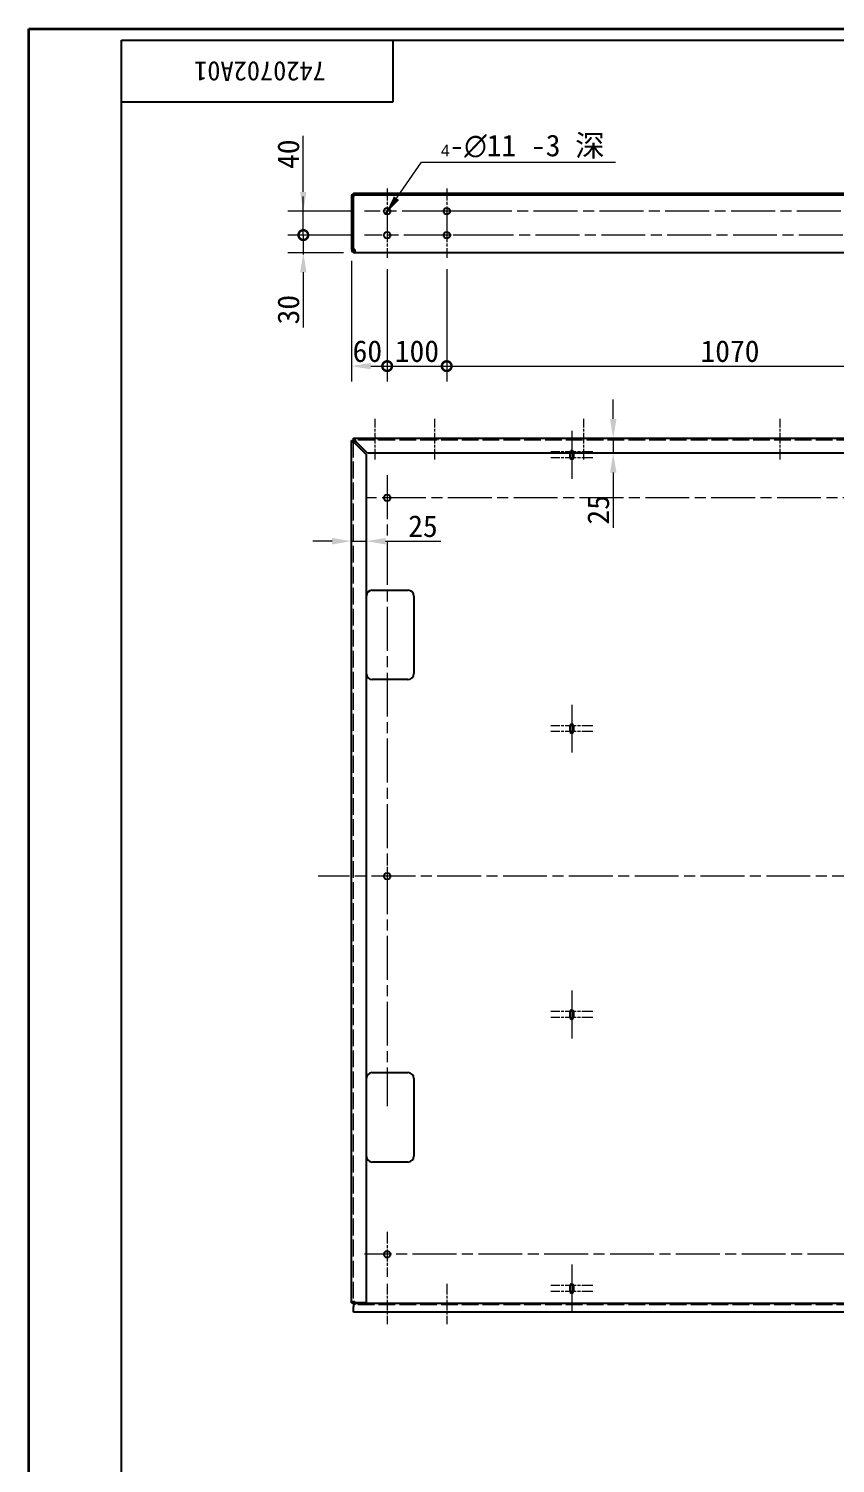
# Model space of a CAD drawing. Header units: millimetres. Extents: x 78 to 5389, y 71 to 3790.
# Drawn here: x 78 to 1432, y 1381 to 3790 of the extents above; entities that cross this region are included whole.
import ezdxf

# ---------------------------------------------------------------- set-up
doc = ezdxf.new("R2010")
doc.units = ezdxf.units.MM
doc.header["$LTSCALE"] = 13
doc.linetypes.add('CHAIN', pattern=[0.3543, 0.2362, -0.0295, 0.0591, -0.0295])
doc.linetypes.add('DASHED', pattern=[0.2067, 0.1654, -0.0413])
for name, color, linetype, lineweight, true_color in [('中心标记 (ISO)', 1, 'CHAIN', 18, 0xff0000), ('中心线 (ISO)', 1, 'CHAIN', 18, 0xff0000), ('尺寸 (ISO)', 7, 'Continuous', 18, 0x008000), ('符号 (ISO)', 7, 'Continuous', 18, 0x008000), ('隐藏 (ISO)', 5, 'DASHED', 18, 0x0000ff)]:
    doc.layers.add(name, color=color, linetype=linetype, lineweight=lineweight, true_color=true_color)
doc.layers.add('可见 (ISO)', color=7, linetype='Continuous', lineweight=25)
doc.layers.add('图框 (ISO)', color=7, linetype='Continuous', lineweight=35)
doc.styles.add('文本样式74', font='SimSun.ttf')
doc.styles.add('最新国标', font='simfang.ttf')
doc.dimstyles.new('默认 (GB)', dxfattribs={"dimscale": 13, "dimtxt": 2.8, "dimasz": 2.5, "dimexe": 2, "dimexo": 1.5, "dimgap": 0.5, "dimtad": 1, "dimtoh": 1, "dimdsep": 46, "dimtxsty": '最新国标', "dimcen": 0.09, "dimdle": 10, "dimclrd": 256, "dimclre": 256, "dimclrt": 256, "dimaunit": 1, "dimadec": 3, "dimazin": 2, "dimtfac": 0.535714, "dimtdec": 3, "dimtmove": 0, "dimatfit": 3, "dimfxl": 0, "dimtolj": 1, "dimlwd": -1, "dimlwe": -1, "dimarcsym": 0})
doc.dimstyles.new('默认 (GB)$7', dxfattribs={"dimscale": 13, "dimtxt": 2.8, "dimasz": 2.5, "dimexe": 2, "dimexo": 1.5, "dimgap": 0.5, "dimtad": 1, "dimtoh": 1, "dimdsep": 46, "dimtxsty": '最新国标', "dimcen": 0.09, "dimdle": 10, "dimclrd": 256, "dimclre": 256, "dimclrt": 256, "dimaunit": 1, "dimadec": 3, "dimazin": 2, "dimtfac": 0.535714, "dimtdec": 3, "dimtmove": 0, "dimatfit": 3, "dimfxl": 0, "dimtolj": 1, "dimlwd": -1, "dimlwe": -1, "dimarcsym": 0})

# ---------------------------------------------------------------- blocks, each defined once
blk = doc.blocks.new('图框 最新国标')
at = {"layer": '图框 (ISO)'}
for p, q in [((6, 7), (6, 291.5)), ((6, 291.5), (414.5, 291.5))]:
    blk.add_line(p, q, dxfattribs=at)
at = {"layer": '图框 (ISO)', "color": 7, "linetype": 'Continuous', "lineweight": 25}
for p, q in [((18, 290), (413, 290)), ((18, 7), (18, 290)), ((18, 290), (413, 290)), ((53, 290), (53, 282)), ((53, 282), (18, 282))]:
    blk.add_line(p, q, dxfattribs=at)
at = {"layer": '图框 (ISO)', "style": '文本样式74'}
blk.add_attdef('零件代号_001', (44.37, 287.25), '', height=2.5, rotation=180, dxfattribs=at)
blk = doc.blocks.new('_DotSmall')
at = {"color": 0, "linetype": 'ByBlock', "const_width": 0.5}
blk.add_lwpolyline([(-0.0625, 0, 1), (0.0625, 0, 1)], format="xyb", close=True, dxfattribs=at)
blk = doc.blocks.new('*D17')
at = {"layer": 'Defpoints', "color": 0, "transparency": 16777216}
for p in [(539, 3443), (641.7, 3443), (625.7, 3413)]:
    blk.add_point(p, dxfattribs=at)
at = {"layer": '尺寸 (ISO)', "color": 116, "true_color": 0x00803f, "transparency": 16777216}
for p, q in [((539, 3443), (539, 3508)), ((622.2, 3443), (513, 3443)), ((539, 3443), (539, 3413)), ((606.2, 3413), (513, 3413)), ((539, 3380.5), (539, 3287.6))]:
    blk.add_line(p, q, dxfattribs=at)
blk.add_solid([(533.6, 3380.5), (544.4, 3380.5), (539, 3413)], dxfattribs=at)
at = {"layer": '尺寸 (ISO)', "color": 116, "true_color": 0x00803f, "transparency": 16777216, "xscale": 32.5, "yscale": 32.5, "zscale": 32.5, "rotation": 270}
blk.add_blockref('_DotSmall', (539, 3443), dxfattribs=at)
at = {"layer": '尺寸 (ISO)', "transparency": 16777216, "insert": (514.1, 3317.8), "char_height": 36.4, "attachment_point": 5, "rotation": 90, "style": '最新国标'}
blk.add_mtext('\\A1;30', dxfattribs=at)
blk = doc.blocks.new('*D18')
at = {"layer": 'Defpoints', "color": 0, "transparency": 16777216}
for p in [(539, 3483), (641.7, 3483), (641.7, 3443)]:
    blk.add_point(p, dxfattribs=at)
at = {"layer": '尺寸 (ISO)', "color": 116, "true_color": 0x00803f, "transparency": 16777216}
for p, q in [((539, 3515.5), (539, 3609.7)), ((622.2, 3483), (513, 3483)), ((539, 3443), (539, 3483)), ((622.2, 3443), (513, 3443)), ((539, 3443), (539, 3410.5))]:
    blk.add_line(p, q, dxfattribs=at)
blk.add_solid([(533.6, 3515.5), (544.4, 3515.5), (539, 3483)], dxfattribs=at)
at = {"layer": '尺寸 (ISO)', "color": 116, "true_color": 0x00803f, "transparency": 16777216, "xscale": 32.5, "yscale": 32.5, "zscale": 32.5, "rotation": 90}
blk.add_blockref('_DotSmall', (539, 3443), dxfattribs=at)
at = {"layer": '尺寸 (ISO)', "transparency": 16777216, "insert": (514.1, 3578.8), "char_height": 36.4, "attachment_point": 5, "rotation": 90, "style": '最新国标'}
blk.add_mtext('\\A1;40', dxfattribs=at)
blk = doc.blocks.new('*D22')
at = {"layer": 'Defpoints', "color": 0, "transparency": 16777216}
for p in [(1059.2, 3101.8), (1078.7, 3101.8), (1077.6, 3076.8)]:
    blk.add_point(p, dxfattribs=at)
at = {"layer": '尺寸 (ISO)', "color": 116, "true_color": 0x00803f, "transparency": 16777216}
for p, q in [((1059.2, 3134.3), (1059.2, 3166.8)), ((1059.2, 3101.8), (1059.2, 3076.8)), ((1059.2, 3044.3), (1059.2, 2951.6))]:
    blk.add_line(p, q, dxfattribs=at)
for points in [[(1053.8, 3134.3), (1064.7, 3134.3), (1059.2, 3101.8)], [(1053.8, 3044.3), (1064.7, 3044.3), (1059.2, 3076.8)]]:
    blk.add_solid(points, dxfattribs=at)
at = {"layer": '尺寸 (ISO)', "transparency": 16777216, "insert": (1034.3, 2981.7), "char_height": 36.4, "attachment_point": 5, "rotation": 90, "style": '最新国标'}
blk.add_mtext('\\A1;25', dxfattribs=at)
blk = doc.blocks.new('*D23')
at = {"layer": 'Defpoints', "color": 0, "transparency": 16777216}
for p in [(644.7, 2929.1), (619.7, 2823.9), (644.7, 2833.3)]:
    blk.add_point(p, dxfattribs=at)
at = {"layer": '尺寸 (ISO)', "color": 116, "true_color": 0x00803f, "transparency": 16777216}
for p, q in [((587.2, 2929.1), (554.7, 2929.1)), ((619.7, 2929.1), (644.7, 2929.1)), ((677.2, 2929.1), (769.9, 2929.1))]:
    blk.add_line(p, q, dxfattribs=at)
for points in [[(587.2, 2934.5), (587.2, 2923.6), (619.7, 2929.1)], [(677.2, 2934.5), (677.2, 2923.6), (644.7, 2929.1)]]:
    blk.add_solid(points, dxfattribs=at)
at = {"layer": '尺寸 (ISO)', "transparency": 16777216, "insert": (739.8, 2954), "char_height": 36.4, "attachment_point": 5, "style": '最新国标'}
blk.add_mtext('\\A1;25', dxfattribs=at)
blk = doc.blocks.new('*D48')
at = {"layer": 'Defpoints', "color": 0, "transparency": 16777216}
for p in [(619.7, 3419), (679.7, 3405), (679.7, 3223)]:
    blk.add_point(p, dxfattribs=at)
at = {"layer": '尺寸 (ISO)', "color": 116, "true_color": 0x00803f, "transparency": 16777216}
for p, q in [((619.7, 3399.5), (619.7, 3197)), ((679.7, 3385.5), (679.7, 3197)), ((652.2, 3223), (679.7, 3223))]:
    blk.add_line(p, q, dxfattribs=at)
blk.add_solid([(652.2, 3228.4), (652.2, 3217.6), (619.7, 3223)], dxfattribs=at)
at = {"layer": '尺寸 (ISO)', "color": 116, "true_color": 0x00803f, "transparency": 16777216, "xscale": 32.5, "yscale": 32.5, "zscale": 32.5}
blk.add_blockref('_DotSmall', (679.7, 3223), dxfattribs=at)
at = {"layer": '尺寸 (ISO)', "transparency": 16777216, "insert": (646.5, 3247.9), "char_height": 36.4, "attachment_point": 5, "style": '最新国标'}
blk.add_mtext('\\A1;60', dxfattribs=at)
blk = doc.blocks.new('*D49')
at = {"layer": 'Defpoints', "color": 0, "transparency": 16777216}
for p in [(679.7, 3405), (779.7, 3405), (779.7, 3223)]:
    blk.add_point(p, dxfattribs=at)
at = {"layer": '尺寸 (ISO)', "color": 116, "true_color": 0x00803f, "transparency": 16777216}
for p, q in [((679.7, 3385.5), (679.7, 3197)), ((779.7, 3385.5), (779.7, 3197)), ((679.7, 3223), (779.7, 3223))]:
    blk.add_line(p, q, dxfattribs=at)
at = {"layer": '尺寸 (ISO)', "color": 116, "true_color": 0x00803f, "transparency": 16777216, "xscale": 32.5, "yscale": 32.5, "zscale": 32.5, "rotation": 180}
blk.add_blockref('_DotSmall', (679.7, 3223), dxfattribs=at)
at = {"layer": '尺寸 (ISO)', "color": 116, "true_color": 0x00803f, "transparency": 16777216, "xscale": 32.5, "yscale": 32.5, "zscale": 32.5}
blk.add_blockref('_DotSmall', (779.7, 3223), dxfattribs=at)
at = {"layer": '尺寸 (ISO)', "transparency": 16777216, "insert": (729.7, 3247.9), "char_height": 36.4, "attachment_point": 5, "style": '最新国标'}
blk.add_mtext('\\A1;100', dxfattribs=at)
blk = doc.blocks.new('*D50')
at = {"layer": 'Defpoints', "color": 0, "transparency": 16777216}
for p in [(779.7, 3405), (1849.7, 3405), (1849.7, 3223)]:
    blk.add_point(p, dxfattribs=at)
at = {"layer": '尺寸 (ISO)', "color": 116, "true_color": 0x00803f, "transparency": 16777216}
for p, q in [((779.7, 3385.5), (779.7, 3197)), ((1849.7, 3385.5), (1849.7, 3197)), ((779.7, 3223), (1849.7, 3223))]:
    blk.add_line(p, q, dxfattribs=at)
at = {"layer": '尺寸 (ISO)', "color": 116, "true_color": 0x00803f, "transparency": 16777216, "xscale": 32.5, "yscale": 32.5, "zscale": 32.5, "rotation": 180}
blk.add_blockref('_DotSmall', (779.7, 3223), dxfattribs=at)
at = {"layer": '尺寸 (ISO)', "color": 116, "true_color": 0x00803f, "transparency": 16777216, "xscale": 32.5, "yscale": 32.5, "zscale": 32.5}
blk.add_blockref('_DotSmall', (1849.7, 3223), dxfattribs=at)
at = {"layer": '尺寸 (ISO)', "transparency": 16777216, "insert": (1255.2, 3247.9), "char_height": 36.4, "attachment_point": 5, "style": '最新国标'}
blk.add_mtext('\\A1;1070', dxfattribs=at)

msp = doc.modelspace()

# ---------------------------------------------------------------- linework, layer by layer
at = {"layer": '中心标记 (ISO)', "ltscale": 6.49619}
for p, q in [((679.7057, 3521.0004), (679.7057, 3445.0004)), ((779.7057, 3521.0004), (779.7057, 3445.0004)), ((679.7057, 3481.0004), (679.7057, 3405.0004)), ((817.7057, 3483.0004), (741.7057, 3483.0004)), ((779.7057, 3481.0004), (779.7057, 3405.0004)), ((817.7057, 3443.0004), (741.7057, 3443.0004)), ((679.7057, 2404.7701), (679.7057, 2328.7701)), ((679.7057, 1769.7701), (679.7057, 1693.7701))]:
    msp.add_line(p, q, dxfattribs=at)
at = {"layer": '中心标记 (ISO)', "ltscale": 23.990969}
for p, q in [((1993.82, 3483.0004), (641.7057, 3483.0004)), ((1996.9761, 3443.0004), (641.7057, 3443.0004)), ((679.7057, 3039.7701), (679.7057, 1980.3426)), ((1960.4135, 3001.7701), (641.7057, 3001.7701)), ((1942.5266, 2366.7701), (563.6568, 2366.7701)), ((2011.5463, 1731.7701), (641.7057, 1731.7701))]:
    msp.add_line(p, q, dxfattribs=at)
at = {"layer": '中心标记 (ISO)', "ltscale": 5.791}
for p, q in [((989.7057, 3114.5201), (989.7057, 3046.7701)), ((989.7057, 3101.7701), (989.7057, 3034.0201)), ((989.7057, 2654.5201), (989.7057, 2586.7701)), ((989.7057, 2641.7701), (989.7057, 2574.0201)), ((989.7057, 2174.5201), (989.7057, 2106.7701)), ((989.7057, 2161.7701), (989.7057, 2094.0201)), ((989.7057, 1714.5201), (989.7057, 1646.7701)), ((989.7057, 1701.7701), (989.7057, 1634.0201))]:
    msp.add_line(p, q, dxfattribs=at)
at = {"layer": '中心标记 (ISO)', "ltscale": 6.026063}
for p, q in [((1024.9557, 3079.2701), (954.4557, 3079.2701)), ((1024.9557, 3069.2701), (954.4557, 3069.2701)), ((1024.9557, 2619.2701), (954.4557, 2619.2701)), ((1024.9557, 2609.2701), (954.4557, 2609.2701)), ((1024.9557, 2139.2701), (954.4557, 2139.2701)), ((1024.9557, 2129.2701), (954.4557, 2129.2701)), ((1024.9557, 1679.2701), (954.4557, 1679.2701)), ((1024.9557, 1669.2701), (954.4557, 1669.2701))]:
    msp.add_line(p, q, dxfattribs=at)
at = {"layer": '中心线 (ISO)', "ltscale": 5.812369}
for p, q in [((659.7057, 3066.2701), (659.7057, 3134.2701)), ((759.7057, 3066.2701), (759.7057, 3134.2701)), ((1009.7057, 3066.2701), (1009.7057, 3134.2701)), ((1339.7057, 3066.2701), (1339.7057, 3134.2701)), ((679.7057, 1682.2701), (679.7057, 1614.2701)), ((779.7057, 1682.2701), (779.7057, 1614.2701))]:
    msp.add_line(p, q, dxfattribs=at)
at = {"layer": '可见 (ISO)'}
for p, q in [((619.7057, 3507.0004), (619.7057, 3419.0004)), ((622.7057, 3419.0004), (622.7057, 3507.0004)), ((623.4128, 3510.0004), (623.4128, 3513.0004)), ((2055.9986, 3513.0004), (623.4128, 3513.0004)), ((2055.9986, 3510.0004), (623.4128, 3510.0004)), ((623.4128, 3510.0004), (623.4128, 3507.0004)), ((623.4128, 3419.0004), (623.4128, 3507.0004)), ((622.7057, 3419.0004), (619.7057, 3419.0004)), ((625.7057, 3419.0004), (623.4128, 3419.0004)), ((625.7057, 3419.0004), (625.7057, 3413.0004)), ((2053.7057, 3413.0004), (625.7057, 3413.0004)), ((619.7057, 1650.4772), (619.7057, 3098.063)), ((619.7057, 3098.063), (622.7057, 3098.063)), ((623.4128, 3101.7701), (2055.9986, 3101.7701)), ((623.4128, 3098.7701), (623.4128, 3101.7701)), ((625.7057, 3095.7701), (623.6501, 3095.7701)), ((625.7057, 3095.7701), (625.7057, 3097.8257)), ((625.7057, 3093.6488), (644.7057, 3074.6488)), ((646.827, 3076.7701), (627.827, 3095.7701)), ((644.7057, 3074.6488), (644.7057, 1650.4772)), ((2032.5843, 3076.7701), (646.827, 3076.7701)), ((986.9557, 3069.2701), (986.9557, 3076.7701)), ((992.4557, 3076.7701), (992.4557, 3069.2701)), ((654.7057, 2846.7701), (714.7057, 2846.7701)), ((724.7057, 2836.7701), (724.7057, 2706.7701)), ((714.7057, 2696.7701), (654.7057, 2696.7701)), ((986.9557, 2609.2701), (986.9557, 2619.2701)), ((992.4557, 2619.2701), (992.4557, 2609.2701)), ((986.9557, 2129.2701), (986.9557, 2139.2701)), ((992.4557, 2139.2701), (992.4557, 2129.2701)), ((654.7057, 2036.7701), (714.7057, 2036.7701)), ((724.7057, 2026.7701), (724.7057, 1896.7701)), ((714.7057, 1886.7701), (654.7057, 1886.7701)), ((986.9557, 1669.2701), (986.9557, 1679.2701)), ((992.4557, 1679.2701), (992.4557, 1669.2701)), ((619.7057, 1650.4772), (625.7057, 1650.4772)), ((623.4128, 1649.7701), (2055.9986, 1649.7701)), ((623.4128, 1649.7701), (623.4128, 1643.7701)), ((623.4128, 1634.7701), (623.4128, 1643.7701)), ((644.7057, 1650.4772), (625.7057, 1650.4772)), ((625.7057, 1650.4772), (625.7057, 1649.7701)), ((2055.9986, 1634.7701), (623.4128, 1634.7701))]:
    msp.add_line(p, q, dxfattribs=at)
for centre in [(679.7057, 3483.0004), (779.7057, 3483.0004), (679.7057, 3443.0004), (779.7057, 3443.0004), (679.7057, 3001.7701), (679.7057, 2366.7701), (679.7057, 1731.7701)]:
    msp.add_circle(centre, 5.5, dxfattribs=at)
for centre, radius, start, end in [((625.7057, 3507.0004), 6, 112.4668523, 180), ((625.7057, 3507.0004), 3, 139.8445562, 180), ((625.7057, 3419.0004), 6, 180, 270), ((625.7057, 3419.0004), 3, 180, 270), ((989.7057, 3069.2701), 2.75, 180, 0), ((654.7057, 2836.7701), 10, 90, 180), ((714.7057, 2836.7701), 10, 0, 90), ((654.7057, 2706.7701), 10, 180, 270), ((714.7057, 2706.7701), 10, 270, 0), ((989.7057, 2619.2701), 2.75, 0, 180), ((989.7057, 2609.2701), 2.75, 180, 0), ((989.7057, 2139.2701), 2.75, 0, 180), ((989.7057, 2129.2701), 2.75, 180, 0), ((654.7057, 2026.7701), 10, 90, 180), ((714.7057, 2026.7701), 10, 0, 90), ((654.7057, 1896.7701), 10, 180, 270), ((714.7057, 1896.7701), 10, 270, 0), ((989.7057, 1679.2701), 2.75, 0, 180), ((989.7057, 1669.2701), 2.75, 180, 0)]:
    msp.add_arc(centre, radius, start, end, dxfattribs=at)
for points, knots in [([(619.7057, 3098.063), (619.7057, 3097.2546), (620.4933, 3096.4462), (621.8048, 3095.6378), (622.8804, 3094.9748), (624.2901, 3094.3118), (625.7057, 3093.6488)], [0, 0, 0, 0, 0.863030386, 0.863030386, 0.863030386, 1.570796327, 1.570796327, 1.570796327, 1.570796327]), ([(622.7057, 3098.063), (622.7057, 3097.1017), (623.2738, 3096.1403), (624.1518, 3095.1789), (624.6175, 3094.6689), (625.1612, 3094.1588), (625.7057, 3093.6488)], [0, 0, 0, 0, 1.026321876, 1.026321876, 1.026321876, 1.570796327, 1.570796327, 1.570796327, 1.570796327]), ([(627.827, 3095.7701), (627.0186, 3097.4962), (626.2101, 3099.2069), (625.4017, 3100.329), (624.7387, 3101.2493), (624.0757, 3101.7701), (623.4128, 3101.7701)], [0, 0, 0, 0, 0.863030386, 0.863030386, 0.863030386, 1.570796327, 1.570796327, 1.570796327, 1.570796327]), ([(623.4128, 3098.7701), (624.3741, 3098.7701), (625.3355, 3098.202), (626.2969, 3097.324), (626.8069, 3096.8583), (627.317, 3096.3146), (627.827, 3095.7701)], [0, 0, 0, 0, 1.026321876, 1.026321876, 1.026321876, 1.570796327, 1.570796327, 1.570796327, 1.570796327])]:
    msp.add_open_spline(points, degree=3, knots=knots, dxfattribs=at)
at = {"layer": '隐藏 (ISO)', "ltscale": 0.439445}
for p, q in [((622.7057, 3095.7701), (619.7057, 3095.7701)), ((625.7057, 3098.7701), (625.7057, 3101.7701)), ((654.2057, 3098.7701), (654.2057, 3101.7701)), ((665.2057, 3098.7701), (665.2057, 3101.7701)), ((754.2057, 3098.7701), (754.2057, 3101.7701)), ((765.2057, 3098.7701), (765.2057, 3101.7701)), ((1004.2057, 3098.7701), (1004.2057, 3101.7701)), ((1015.2057, 3098.7701), (1015.2057, 3101.7701)), ((1334.2057, 3098.7701), (1334.2057, 3101.7701)), ((1345.2057, 3098.7701), (1345.2057, 3101.7701)), ((622.7057, 1652.7701), (619.7057, 1652.7701)), ((625.7057, 1649.7701), (625.7057, 1646.7701)), ((674.2057, 1649.7701), (674.2057, 1646.7701)), ((685.2057, 1649.7701), (685.2057, 1646.7701)), ((774.2057, 1649.7701), (774.2057, 1646.7701)), ((785.2057, 1649.7701), (785.2057, 1646.7701))]:
    msp.add_line(p, q, dxfattribs=at)
at = {"layer": '隐藏 (ISO)', "ltscale": 13.139433}
msp.add_line((622.7057, 3098.063), (622.7057, 1650.4772), dxfattribs=at)
at = {"layer": '隐藏 (ISO)', "ltscale": 0.358536}
for p, q in [((623.6501, 3095.7701), (622.7057, 3095.7701)), ((625.7057, 3097.8257), (625.7057, 3098.7701))]:
    msp.add_line(p, q, dxfattribs=at)
at = {"layer": '隐藏 (ISO)', "ltscale": 13.003282}
for p, q in [((2055.9986, 3098.7701), (623.4128, 3098.7701)), ((2055.9986, 1646.7701), (623.4128, 1646.7701))]:
    msp.add_line(p, q, dxfattribs=at)
at = {"layer": '隐藏 (ISO)', "ltscale": 0.366188}
for p, q in [((986.9557, 3076.7701), (986.9557, 3079.2701)), ((992.4557, 3079.2701), (992.4557, 3076.7701))]:
    msp.add_line(p, q, dxfattribs=at)
at = {"layer": '隐藏 (ISO)', "ltscale": 0.690336}
msp.add_line((625.7057, 1652.7701), (622.7057, 1652.7701), dxfattribs=at)
at = {"layer": '隐藏 (ISO)', "ltscale": 0.382283}
msp.add_line((625.7057, 1652.7701), (625.7057, 1650.4772), dxfattribs=at)
at = {"layer": '隐藏 (ISO)', "ltscale": 1.2657}
msp.add_arc((989.7057, 3079.2701), 2.75, 0, 180, dxfattribs=at)

# ---------------------------------------------------------------- block references
at = {"xscale": 13, "yscale": 13, "zscale": 13}
msp.add_blockref('图框 最新国标', (0, 0), dxfattribs=at).add_auto_attribs({'零件代号_001': '7420702A01'})

# ---------------------------------------------------------------- texts
at = {"layer": '符号 (ISO)', "insert": (769.8779, 3571.5436), "char_height": 36.4000002, "width": 304.037131, "attachment_point": 7, "line_spacing_factor": 0.49, "style": '最新国标'}
msp.add_mtext('\\fFangSong|b0|i0;{\\H36.4000;}\\fSegoe UI|b0|i0;{\\H19.5000;4}\\fFangSong|b0|i0;{\\H36.4000;-}\\fAIGDT|b0|i0;{\\H36.4000;n}\\fFangSong|b0|i0;{\\H36.4000;11 -3 深}', dxfattribs=at)

# ---------------------------------------------------------------- dimensions: what is measured, and where the dimension line sits
at = {"layer": '尺寸 (ISO)', "color": 116, "true_color": 0x00803f}
for base, p1, p2, angle, override, picture, middle in [((538.9853, 3483.0004), (641.7057, 3443.0004), (641.7057, 3483.0004), 90, {"dimgap": 0.5, "dimtoh": 0, "dimdec": 2, "dimblk1": 'DotSmall', "dimsah": 1, "dimdle": 0, "dimtol": 0, "dimlim": 0, "dimtp": 0, "dimtm": 0, "dimtdec": 3, "dimtofl": 1, "dimatfit": 1}, '*D18', (538.9853, 3578.8364)), ((538.9853, 3443.0004), (625.7057, 3413.0004), (641.7057, 3443.0004), 90, {"dimgap": 0.5, "dimtoh": 0, "dimdec": 2, "dimblk2": 'DotSmall', "dimsah": 1, "dimdle": 0, "dimtol": 0, "dimlim": 0, "dimtp": 0, "dimtm": 0, "dimtdec": 3, "dimtofl": 1, "dimatfit": 1}, '*D17', (538.9853, 3317.7884)), ((679.7057, 3222.9978), (619.7057, 3419.0004), (679.7057, 3405.0004), 180, {"dimgap": 0.5, "dimtoh": 0, "dimdec": 2, "dimblk2": 'DotSmall', "dimsah": 1, "dimdle": 0, "dimtol": 0, "dimlim": 0, "dimtp": 0, "dimtm": 0, "dimtdec": 3, "dimtofl": 1, "dimatfit": 1}, '*D48', (646.482, 3222.9978)), ((779.7057, 3223.0004), (679.7057, 3405.0004), (779.7057, 3405.0004), 180, {"dimgap": 0.5, "dimtoh": 0, "dimdec": 2, "dimblk1": 'DotSmall', "dimblk2": 'DotSmall', "dimsah": 1, "dimdle": 0, "dimtol": 0, "dimlim": 0, "dimtp": 0, "dimtm": 0, "dimtdec": 3, "dimtofl": 0, "dimatfit": 1}, '*D49', (729.7057, 3223.0004)), ((1849.7057, 3223.0004), (779.7057, 3405.0004), (1849.7057, 3405.0004), 180, {"dimgap": 0.5, "dimtoh": 0, "dimdec": 2, "dimblk1": 'DotSmall', "dimblk2": 'DotSmall', "dimsah": 1, "dimdle": 0, "dimtol": 0, "dimlim": 0, "dimtp": 0, "dimtm": 0, "dimtdec": 3, "dimtofl": 0, "dimatfit": 1}, '*D50', (1255.2486, 3223.0004)), ((1059.2388, 3101.7701), (1077.6151, 3076.7701), (1078.7286, 3101.7701), 90, {"dimgap": 0.5, "dimtoh": 0, "dimdec": 2, "dimse1": 1, "dimse2": 1, "dimtol": 0, "dimlim": 0, "dimtp": 0, "dimtm": 0, "dimtdec": 3, "dimtofl": 1, "dimatfit": 1}, '*D22', (1059.2388, 2981.6621))]:
    dim = msp.add_linear_dim(base=base, p1=p1, p2=p2, angle=angle, dimstyle='默认 (GB)', override=override, dxfattribs=at)
    dim.commit()
    dim.dimension.update_dxf_attribs({"geometry": picture, "text_midpoint": middle, "dimtype": 160})
dim = msp.add_linear_dim(base=(644.7057, 2929.0626), p1=(619.7057, 2823.9223), p2=(644.7057, 2833.2714), dimstyle='默认 (GB)', override={"dimgap": 0.5, "dimtoh": 0, "dimdec": 2, "dimse1": 1, "dimse2": 1, "dimtol": 0, "dimlim": 0, "dimtp": 0, "dimtm": 0, "dimtdec": 3, "dimtofl": 1, "dimatfit": 1}, dxfattribs=at)
dim.commit()
dim.dimension.update_dxf_attribs({"geometry": '*D23', "text_midpoint": (739.8137, 2929.0626), "dimtype": 160})

# ---------------------------------------------------------------- leaders
at = {"layer": '符号 (ISO)', "annotation_type": 0, "has_hookline": 1, "hookline_direction": 0, "text_width": 293.2251}
msp.add_leader([(676.8446, 3478.3031), (737.3779, 3565.477), (769.8779, 3565.477)], dimstyle='默认 (GB)$7', override={"dimgap": 0, "dimtad": 1}, dxfattribs=at)

doc.saveas('drawing.dxf')
